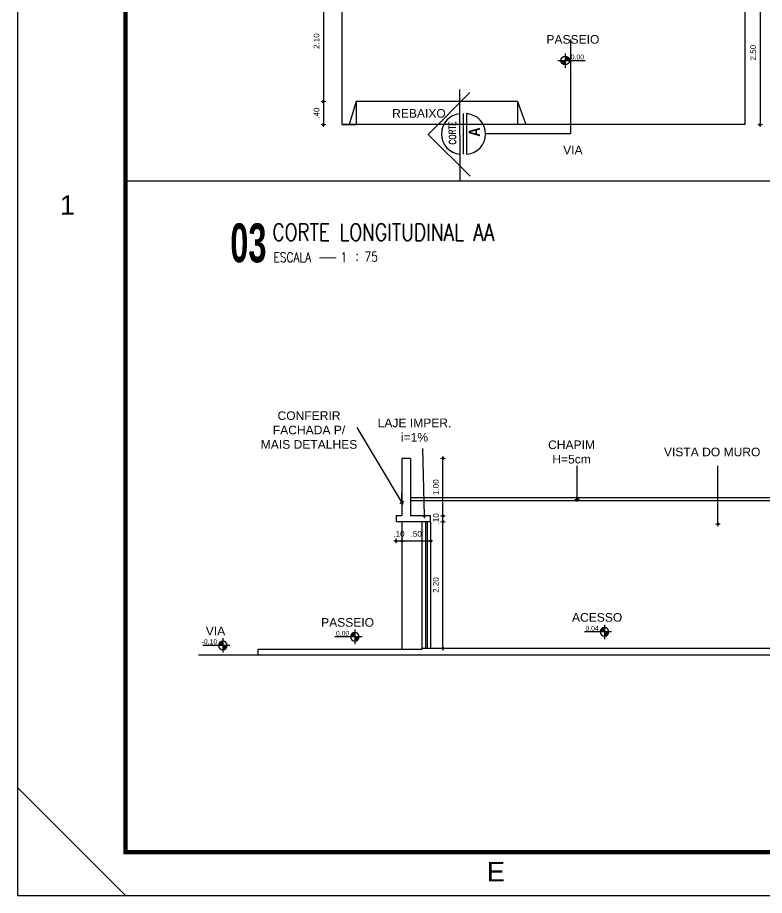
# Model space of a CAD drawing. Header units: millimetres. Extents: x 1540 to 1603, y 509.1 to 598.2.
# Drawn here: x 1539.97 to 1552.95, y 509.12 to 524.37 of the extents above; entities that cross this region are included whole.
import ezdxf
from ezdxf.enums import TextEntityAlignment as Align

# ---------------------------------------------------------------- set-up
doc = ezdxf.new("R2010")
doc.units = ezdxf.units.MM
doc.linetypes.add('DASHDOT2', pattern=[12.7, 6.35, -3.175, 0, -3.175])
for name, color, linetype in [('0-COTAS', 8, 'Continuous'), ('A-PEN-08', 8, 'Continuous'), ('A-PEN-B', 5, 'Continuous'), ('A-PEN-C', 4, 'Continuous'), ('A-PEN-G', 3, 'Continuous'), ('A-PEN-R', 1, 'Continuous'), ('BANHEIRO', 6, 'Continuous'), ('E-TXT-G', 3, 'Continuous'), ('E-TXT-Y', 2, 'Continuous'), ('L-Cortes', 2, 'Continuous'), ('L-Texto', 30, 'Continuous'), ('NIVEIS', 1, 'Continuous'), ('P2', 1, 'Continuous')]:
    doc.layers.add(name, color=color, linetype=linetype)
doc.layers.add('COTAS', color=53, linetype='Continuous', lineweight=9)
doc.layers.add('E-TXT-W', color=7, linetype='Continuous', lineweight=20)
doc.styles.add('ARIAL', font='arial.ttf', dxfattribs={"height": 2})
doc.styles.add('CARIMBO_DADOS', font='arial.ttf', dxfattribs={"height": 0.1})
doc.styles.add('REG140', font='romans.shx', dxfattribs={"width": 0.8, "height": 0.35})
doc.styles.add('REG60', font='romans.shx', dxfattribs={"width": 0.8, "height": 0.15})
doc.styles.add('REG80', font='romans.shx', dxfattribs={"width": 0.8, "height": 0.1})
doc.styles.add('SANSSERIF2', font='sanssb__.ttf', dxfattribs={"width": 0.8})
doc.styles.add('T20', font='PORT2', dxfattribs={"height": 0.2})
doc.styles.add('TEXT', font='arial.ttf')
doc.dimstyles.new('COTAS_EXTERNAS', dxfattribs={"dimtxt": 0.1, "dimasz": 0.01, "dimexe": 0, "dimexo": 0, "dimgap": 0.07, "dimtad": 1, "dimzin": 5, "dimdsep": 46, "dimtxsty": 'CARIMBO_DADOS', "dimblk1": 'CIRCULOS', "dimblk2": 'CIRCULOS', "dimsah": 1, "dimcen": 0, "dimse1": 1, "dimse2": 1, "dimclrd": 8, "dimclre": 8, "dimclrt": 230, "dimadec": 0, "dimazin": 0, "dimtfac": 100, "dimtix": 1, "dimtmove": 2, "dimatfit": 3, "dimldrblk": 'CIRCULOS', "dimfxl": 1, "dimtolj": 1, "dimtzin": 5, "dimarcsym": 0})
doc.dimstyles.get("Standard").update_dxf_attribs({"dimtxt": 0.18, "dimasz": 0.18, "dimexe": 0.18, "dimexo": 0.0625, "dimgap": 0.09, "dimtad": 0, "dimtih": 1, "dimtoh": 1, "dimdec": 4, "dimzin": 0, "dimdsep": 46, "dimtxsty": 'Standard', "dimcen": 0.09, "dimadec": 0, "dimazin": 0, "dimtfac": 1, "dimtdec": 4, "dimtofl": 0, "dimtmove": 0, "dimatfit": 3, "dimfxl": 1, "dimtolj": 1, "dimtzin": 0, "dimarcsym": 0})

# ---------------------------------------------------------------- blocks, each defined once
blk = doc.blocks.new('cotas')
at = {"layer": 'L-Texto'}
h = blk.add_hatch(color=6, dxfattribs=at)
h.paths.add_polyline_path([(0.135, 0, 0.414214), (0, 0.135), (0, 0)])
h.paths.add_polyline_path([(0, 0), (-0.135, 0, 0.414214), (0, -0.135)])
for p, q in [((-0.223, 0), (0.621, 0)), ((0, 0.223), (0, -0.223))]:
    blk.add_line(p, q, dxfattribs=at)
blk.add_circle((0, 0), 0.135, dxfattribs=at)
at = {"layer": 'L-Texto', "color": 6, "style": 'T20'}
blk.add_attdef('COTA', (0.167, 0.038), '', height=0.15, dxfattribs=at)
blk = doc.blocks.new('CIRCULOS')
at = {"layer": 'COTAS'}
for p, q in [((-4, 0), (4, 0)), ((0, 4), (0, -4))]:
    blk.add_line(p, q, dxfattribs=at)
for radius in [2, 1]:
    blk.add_circle((0, 0), radius, dxfattribs=at)
blk = doc.blocks.new('*D584')
at = {"layer": 'BANHEIRO', "color": 8, "lineweight": -2, "ltscale": 0.05}
blk.add_line((1547.363, 513.418), (1547.363, 515.598), dxfattribs=at)
at = {"layer": 'Defpoints', "color": 0, "ltscale": 0.05}
for p in [(1547.132, 515.608), (1547.363, 515.608), (1547.15, 513.408)]:
    blk.add_point(p, dxfattribs=at)
at = {"layer": 'BANHEIRO', "color": 8, "lineweight": -2, "ltscale": 0.05, "xscale": 0.01, "yscale": 0.01, "zscale": 0.01}
for p, rotation in [((1547.363, 515.608), 90), ((1547.363, 513.408), 270)]:
    blk.add_blockref('CIRCULOS', p, dxfattribs=dict(at, rotation=rotation))
at = {"layer": 'BANHEIRO', "color": 230, "ltscale": 0.05, "insert": (1547.242, 514.508), "char_height": 0.1, "attachment_point": 5, "rotation": 90, "style": 'CARIMBO_DADOS'}
blk.add_mtext('\\A1;2.20', dxfattribs=at)
blk = doc.blocks.new('PRANCHA')
at = {"color": 1}
blk.add_line((2.5, 0), (0, 2.5), dxfattribs=at)
blk.add_lwpolyline([(0, 0), (84.1, 0), (84.1, 59.4), (0, 59.4)], close=True, dxfattribs=at)
at = {"color": 4, "const_width": 0.1}
blk.add_lwpolyline([(2.5, 58.4), (83.1, 58.4), (83.1, 1), (2.5, 1)], close=True, dxfattribs=at)
at = {"color": 50, "linetype": 'Continuous', "style": 'ARIAL'}
for s, p in [('1', (1.154, 15.993)), ('E', (11.083, 0.55))]:
    blk.add_text(s, height=0.45, dxfattribs=at).set_placement(p, align=Align.MIDDLE)
blk = doc.blocks.new('IND_DES')
at = {"layer": 'E-TXT-W'}
blk.add_line((0.0269, -0.2428), (0.1984, -0.2428), dxfattribs=at)
at = {"layer": 'E-TXT-G', "style": 'REG80', "width": 0.8}
for s, p in [('ESCALA', (-0.4463, -0.2864)), ('1', (0.2426, -0.2864)), (':', (0.3988, -0.2706))]:
    blk.add_text(s, height=0.1, dxfattribs=at).set_placement(p)
blk.add_attdef('ESCALA', (0.4897, -0.2812), '', height=0.1, dxfattribs=at)
at = {"layer": 'E-TXT-W', "style": 'SANSSERIF2', "width": 0.6}
blk.add_attdef('00', text='', height=0.4, dxfattribs=at).set_placement((-0.7083, -0.2881), align=Align.CENTER)
at = {"layer": 'E-TXT-Y', "style": 'REG140', "width": 0.8}
for tag, p in [('PROJETO', (-0.4563, 0.1829)), ('DESENHO', (-0.4582, -0.0658))]:
    blk.add_attdef(tag, p, '', height=0.175, dxfattribs=at)
blk = doc.blocks.new('*D375')
at = {"layer": 'A-PEN-08', "color": 8, "lineweight": -2, "ltscale": 0.05}
blk.add_line((1545.288, 524.998), (1545.288, 522.918), dxfattribs=at)
at = {"layer": 'Defpoints', "color": 0, "ltscale": 0.05}
for p in [(1545.757, 525.008), (1545.288, 522.908), (1545.857, 522.908)]:
    blk.add_point(p, dxfattribs=at)
at = {"layer": 'A-PEN-08', "color": 8, "lineweight": -2, "ltscale": 0.05, "xscale": 0.01, "yscale": 0.01, "zscale": 0.01}
for p, rotation in [((1545.288, 525.008), 90), ((1545.288, 522.908), 270)]:
    blk.add_blockref('CIRCULOS', p, dxfattribs=dict(at, rotation=rotation))
at = {"layer": 'A-PEN-08', "color": 230, "ltscale": 0.05, "insert": (1545.167, 523.958), "char_height": 0.1, "attachment_point": 5, "rotation": 90, "style": 'CARIMBO_DADOS'}
blk.add_mtext('\\A1;2.10', dxfattribs=at)
blk = doc.blocks.new('*D376')
at = {"layer": 'A-PEN-08', "color": 8, "lineweight": -2, "ltscale": 0.05}
blk.add_line((1545.288, 522.898), (1545.288, 522.518), dxfattribs=at)
at = {"layer": 'Defpoints', "color": 0, "ltscale": 0.05}
for p in [(1545.857, 522.908), (1545.288, 522.508), (1545.857, 522.508)]:
    blk.add_point(p, dxfattribs=at)
at = {"layer": 'A-PEN-08', "color": 8, "lineweight": -2, "ltscale": 0.05, "xscale": 0.01, "yscale": 0.01, "zscale": 0.01}
for p, rotation in [((1545.288, 522.908), 90), ((1545.288, 522.508), 270)]:
    blk.add_blockref('CIRCULOS', p, dxfattribs=dict(at, rotation=rotation))
at = {"layer": 'A-PEN-08', "color": 230, "ltscale": 0.05, "insert": (1545.167, 522.708), "char_height": 0.1, "attachment_point": 5, "rotation": 90, "style": 'CARIMBO_DADOS'}
blk.add_mtext('\\A1;.40', dxfattribs=at)
blk = doc.blocks.new('*D323')
at = {"layer": 'A-PEN-08', "color": 8, "lineweight": -2, "ltscale": 0.05}
blk.add_line((1552.875, 524.998), (1552.875, 522.518), dxfattribs=at)
at = {"layer": 'Defpoints', "color": 0, "ltscale": 0.05}
for p in [(1552.875, 525.008), (1550.418, 522.508), (1552.875, 522.508)]:
    blk.add_point(p, dxfattribs=at)
at = {"layer": 'A-PEN-08', "color": 8, "lineweight": -2, "ltscale": 0.05, "xscale": 0.01, "yscale": 0.01, "zscale": 0.01}
for p, rotation in [((1552.875, 525.008), 90), ((1552.875, 522.508), 270)]:
    blk.add_blockref('CIRCULOS', p, dxfattribs=dict(at, rotation=rotation))
at = {"layer": 'A-PEN-08', "color": 230, "ltscale": 0.05, "insert": (1552.754, 523.758), "char_height": 0.1, "attachment_point": 5, "rotation": 90, "style": 'CARIMBO_DADOS'}
blk.add_mtext('\\A1;2.50', dxfattribs=at)
blk = doc.blocks.new('*D641')
at = {"layer": 'A-PEN-B', "color": 8, "lineweight": -2}
for p, q in [((1547.363, 515.718), (1547.363, 515.728)), ((1547.363, 515.608), (1547.363, 515.708)), ((1547.363, 515.598), (1547.363, 515.588))]:
    blk.add_line(p, q, dxfattribs=at)
at = {"layer": 'Defpoints', "color": 0}
for p in [(1547.15, 515.708), (1547.363, 515.708), (1547.15, 515.608)]:
    blk.add_point(p, dxfattribs=at)
at = {"layer": 'A-PEN-B', "color": 8, "lineweight": -2, "xscale": 0.01, "yscale": 0.01, "zscale": 0.01}
for p, rotation in [((1547.363, 515.708), 270), ((1547.363, 515.608), 90)]:
    blk.add_blockref('CIRCULOS', p, dxfattribs=dict(at, rotation=rotation))
at = {"layer": 'A-PEN-B', "color": 230, "insert": (1547.242, 515.658), "char_height": 0.1, "attachment_point": 5, "rotation": 90, "style": 'CARIMBO_DADOS'}
blk.add_mtext('\\A1;.10', dxfattribs=at)
blk = doc.blocks.new('*D982')
at = {"layer": '0-COTAS', "color": 8, "lineweight": -2}
blk.add_line((1547.363, 515.718), (1547.363, 516.698), dxfattribs=at)
at = {"layer": 'Defpoints', "color": 0}
for p in [(1546.8, 516.708), (1547.363, 516.708), (1546.8, 515.708)]:
    blk.add_point(p, dxfattribs=at)
at = {"layer": '0-COTAS', "color": 8, "lineweight": -2, "xscale": 0.01, "yscale": 0.01, "zscale": 0.01}
for p, rotation in [((1547.363, 516.708), 90), ((1547.363, 515.708), 270)]:
    blk.add_blockref('CIRCULOS', p, dxfattribs=dict(at, rotation=rotation))
at = {"layer": '0-COTAS', "color": 230, "insert": (1547.242, 516.208), "char_height": 0.1, "attachment_point": 5, "rotation": 90, "style": 'CARIMBO_DADOS'}
blk.add_mtext('\\A1;1.00', dxfattribs=at)
blk = doc.blocks.new('*D983')
at = {"layer": '0-COTAS', "color": 8, "lineweight": -2}
for p, q in [((1546.54, 515.275), (1546.53, 515.275)), ((1546.55, 515.275), (1546.65, 515.275)), ((1546.66, 515.275), (1546.67, 515.275))]:
    blk.add_line(p, q, dxfattribs=at)
at = {"layer": 'Defpoints', "color": 0}
for p in [(1546.55, 515.608), (1546.65, 515.608), (1546.65, 515.275)]:
    blk.add_point(p, dxfattribs=at)
at = {"layer": '0-COTAS', "color": 8, "lineweight": -2, "xscale": 0.01, "yscale": 0.01, "zscale": 0.01}
blk.add_blockref('CIRCULOS', (1546.55, 515.275), dxfattribs=at)
at = {"layer": '0-COTAS', "color": 8, "lineweight": -2, "xscale": 0.01, "yscale": 0.01, "zscale": 0.01, "rotation": 180}
blk.add_blockref('CIRCULOS', (1546.65, 515.275), dxfattribs=at)
at = {"layer": '0-COTAS', "color": 230, "insert": (1546.6, 515.396), "char_height": 0.1, "attachment_point": 5, "style": 'CARIMBO_DADOS'}
blk.add_mtext('\\A1;.10', dxfattribs=at)
blk = doc.blocks.new('*D984')
at = {"layer": '0-COTAS', "color": 8, "lineweight": -2}
blk.add_line((1546.66, 515.275), (1547.14, 515.275), dxfattribs=at)
at = {"layer": 'Defpoints', "color": 0}
for p in [(1546.65, 515.608), (1547.15, 515.608), (1547.15, 515.275)]:
    blk.add_point(p, dxfattribs=at)
at = {"layer": '0-COTAS', "color": 8, "lineweight": -2, "xscale": 0.01, "yscale": 0.01, "zscale": 0.01, "rotation": 180}
blk.add_blockref('CIRCULOS', (1546.65, 515.275), dxfattribs=at)
at = {"layer": '0-COTAS', "color": 8, "lineweight": -2, "xscale": 0.01, "yscale": 0.01, "zscale": 0.01}
blk.add_blockref('CIRCULOS', (1547.15, 515.275), dxfattribs=at)
at = {"layer": '0-COTAS', "color": 230, "insert": (1546.9, 515.396), "char_height": 0.1, "attachment_point": 5, "style": 'CARIMBO_DADOS'}
blk.add_mtext('\\A1;.50', dxfattribs=at)

msp = doc.modelspace()

# ---------------------------------------------------------------- linework, layer by layer
at = {"color": 6}
for p, q in [((1547.832, 523.067), (1547.108, 522.338)), ((1547.664, 521.537), (1547.658, 523.12)), ((1547.837, 521.614), (1547.108, 522.338))]:
    msp.add_line(p, q, dxfattribs=at)
for p, q in [((1547.721, 521.992), (1547.719, 522.698)), ((1547.78, 521.993), (1547.778, 522.698))]:
    msp.add_line(p, q)
for centre, start, end in [((1547.691, 522.345), 94.9912, 265.4309), ((1547.75, 522.345), 274.9912, 85.4309)]:
    msp.add_arc(centre, 0.354, start, end)
at = {"layer": 'A-PEN-08', "ltscale": 0.05}
for p, q in [((1546.8, 516.028), (1554, 516.028)), ((1546.8, 515.978), (1554, 515.978)), ((1546.65, 515.608), (1546.65, 513.388))]:
    msp.add_line(p, q, dxfattribs=at)
at = {"layer": 'A-PEN-B', "ltscale": 0.05}
for p, q in [((1546.65, 516.708), (1546.65, 515.708)), ((1546.8, 516.708), (1546.65, 516.708)), ((1546.8, 516.708), (1546.8, 515.708)), ((1546.65, 516.008), (1546.65, 516.108)), ((1546.55, 515.708), (1546.55, 515.608)), ((1546.65, 515.708), (1546.55, 515.708)), ((1547.15, 515.708), (1546.8, 515.708)), ((1547.15, 515.608), (1547.15, 515.708)), ((1547.15, 515.608), (1546.55, 515.608)), ((1547.15, 515.608), (1547, 515.608))]:
    msp.add_line(p, q, dxfattribs=at)
at = {"layer": 'A-PEN-C', "ltscale": 0.05}
for p, q in [((1545.607, 525.008), (1545.607, 522.508)), ((1545.607, 525.008), (1545.607, 522.508)), ((1552.607, 525.008), (1552.607, 522.508)), ((1552.607, 525.008), (1552.607, 522.508)), ((1545.857, 522.908), (1545.732, 522.508)), ((1548.657, 522.908), (1545.857, 522.908)), ((1545.857, 522.908), (1545.857, 522.508)), ((1548.657, 522.908), (1548.657, 522.508)), ((1548.657, 522.908), (1548.807, 522.508)), ((1552.607, 522.508), (1545.607, 522.508)), ((1552.607, 522.508), (1545.607, 522.508)), ((1545.607, 522.508), (1545.857, 522.508))]:
    msp.add_line(p, q, dxfattribs=at)
at = {"layer": 'A-PEN-G', "ltscale": 0.05}
for p, q in [((1547, 515.608), (1547, 513.408)), ((1547.06, 515.608), (1547.06, 513.408)), ((1547.09, 515.608), (1547.09, 513.408)), ((1547.15, 515.608), (1547.15, 513.408))]:
    msp.add_line(p, q, dxfattribs=at)
at = {"layer": 'A-PEN-R', "linetype": 'DASHDOT2', "ltscale": 0.3}
for p, q in [((1549.578, 551.359), (1549.578, 522.346)), ((1549.578, 522.346), (1548.103, 522.346))]:
    msp.add_line(p, q, dxfattribs=at)
at = {"layer": 'A-PEN-R', "ltscale": 0.3}
for p, q in [((1553.4, 513.408), (1547, 513.408)), ((1547, 513.408), (1547, 513.388)), ((1544.15, 513.288), (1543.114, 513.288)), ((1547, 513.388), (1544.15, 513.388)), ((1544.15, 513.388), (1544.15, 513.288)), ((1544.15, 513.388), (1544.15, 513.288)), ((1571.65, 513.288), (1544.15, 513.288))]:
    msp.add_line(p, q, dxfattribs=at)
at = {"layer": 'P2'}
msp.add_line((1589.172, 521.523), (1541.847, 521.523), dxfattribs=at)

# ---------------------------------------------------------------- block references
at = {"xscale": 0.75, "yscale": 0.75, "zscale": 0.75}
msp.add_blockref('PRANCHA', (1539.972, 509.115), dxfattribs=at)
ref = msp.add_blockref('IND_DES', (1545.173, 520.602), dxfattribs=dict(xscale=1.687496000000465, yscale=1.687496000000465, zscale=1.687496000000465))
ref.add_attrib('00', '03', dxfattribs={"layer": 'E-TXT-W', "height": 0.675, "style": 'SANSSERIF2', "width": 0.6}).set_placement((1543.983, 520.116), align=Align.CENTER)
ref.add_attrib('DESENHO', 'CORTE LONGITUDINAL AA', (1544.4, 520.491), dxfattribs={"layer": 'E-TXT-Y', "height": 0.29531, "style": 'REG140', "width": 0.8})
ref.add_attrib('ESCALA', '75', (1545.999, 520.128), dxfattribs={"layer": 'E-TXT-G', "height": 0.1688, "style": 'REG80', "width": 0.8})
at = {"layer": 'NIVEIS', "color": 1}
ref = msp.add_blockref('cotas', (1549.487, 523.62), dxfattribs=dict(at, xscale=0.5599999999976717, yscale=0.5599999999994907, zscale=0.5599999999994907))
ref.add_attrib('COTA', '0,00', (1549.587, 523.641), dxfattribs={"color": 1, "height": 0.084, "style": 'TEXT'})
ref = msp.add_blockref('cotas', (1545.834, 513.608), dxfattribs=dict(at, xscale=-0.5599999999976717, yscale=0.5599999999976717, zscale=0.5599999999976717))
ref.add_attrib('COTA', '0,00', (1545.506, 513.628), dxfattribs={"color": 1, "height": 0.084, "style": 'TEXT'})
ref = msp.add_blockref('cotas', (1550.17, 513.694), dxfattribs=dict(at, xscale=-0.5599999999976717, yscale=0.5599999999976717, zscale=0.5599999999976717))
ref.add_attrib('COTA', '0,04', (1549.842, 513.715), dxfattribs={"color": 1, "height": 0.084, "style": 'TEXT'})
ref = msp.add_blockref('cotas', (1543.538, 513.459), dxfattribs=dict(at, xscale=-0.5599999999976717, yscale=0.5599999999976717, zscale=0.5599999999976717))
ref.add_attrib('COTA', '-0,10', (1543.172, 513.48), dxfattribs={"color": 1, "height": 0.084, "style": 'TEXT'})

# ---------------------------------------------------------------- texts
at = {"color": 230, "char_height": 0.15, "attachment_point": 5, "style": 'CARIMBO_DADOS'}
for s, insert in [('PASSEIO', (1549.622, 523.987)), ('REBAIXO', (1546.947, 522.702)), ('VIA', (1549.622, 522.065)), ('CONFERIR\\PFACHADA P/\\PMAIS DETALHES', (1545.037, 517.2)), ('LAJE IMPER.\\Pi=1%', (1546.87, 517.2)), ('CHAPIM \\PH=5cm', (1549.599, 516.819)), ('VISTA DO MURO', (1552.042, 516.819)), ('ACESSO', (1550.043, 513.945)), ('PASSEIO', (1545.707, 513.858)), ('VIA', (1543.412, 513.71))]:
    msp.add_mtext(s, dxfattribs=dict(at, insert=insert))
at = {"layer": 'L-Cortes', "color": 7, "width": 0.8}
for s, height, style, p in [('CORTE', 0.12, 'REG60', (1547.59, 522.16)), ('A', 0.2, 'SANSSERIF2', (1548.01, 522.298))]:
    msp.add_text(s, height=height, rotation=90.211, dxfattribs=dict(at, style=style)).set_placement(p)

# ---------------------------------------------------------------- dimensions: what is measured, and where the dimension line sits
at = {"layer": '0-COTAS'}
dim = msp.add_linear_dim(base=(1547.363, 516.708), p1=(1546.8, 515.708), p2=(1546.8, 516.708), angle=90, dimstyle='Standard', override={"dimtxt": 0.1, "dimasz": 0.01, "dimexe": 0, "dimexo": 0, "dimgap": 0.07, "dimtad": 1, "dimtih": 0, "dimtoh": 0, "dimdec": 2, "dimzin": 5, "dimtxsty": 'CARIMBO_DADOS', "dimblk1": 'CIRCULOS', "dimblk2": 'CIRCULOS', "dimsah": 1, "dimcen": 0, "dimse1": 1, "dimse2": 1, "dimclrd": 8, "dimclre": 8, "dimclrt": 230, "dimtfac": 100, "dimtdec": 2, "dimtix": 1, "dimtofl": 1, "dimtmove": 2, "dimldrblk": 'CIRCULOS', "dimtzin": 5}, dxfattribs=at)
dim.commit()
dim.dimension.update_dxf_attribs({"geometry": '*D982', "text_midpoint": (1547.242, 516.208)})
for base, p1, p2, picture, middle in [((1546.65, 515.275), (1546.55, 515.608), (1546.65, 515.608), '*D983', (1546.6, 515.396)), ((1547.15, 515.275), (1546.65, 515.608), (1547.15, 515.608), '*D984', (1546.9, 515.396))]:
    dim = msp.add_linear_dim(base=base, p1=p1, p2=p2, dimstyle='Standard', override={"dimtxt": 0.1, "dimasz": 0.01, "dimexe": 0, "dimexo": 0, "dimgap": 0.07, "dimtad": 1, "dimtih": 0, "dimtoh": 0, "dimdec": 2, "dimzin": 5, "dimtxsty": 'CARIMBO_DADOS', "dimblk1": 'CIRCULOS', "dimblk2": 'CIRCULOS', "dimsah": 1, "dimcen": 0, "dimse1": 1, "dimse2": 1, "dimclrd": 8, "dimclre": 8, "dimclrt": 230, "dimtfac": 100, "dimtdec": 2, "dimtix": 1, "dimtofl": 1, "dimtmove": 2, "dimldrblk": 'CIRCULOS', "dimtzin": 5}, dxfattribs=at)
    dim.commit()
    dim.dimension.update_dxf_attribs({"geometry": picture, "text_midpoint": middle})
at = {"layer": 'A-PEN-08', "ltscale": 0.05}
for base, p1, p2, picture, middle in [((1545.288, 522.908), (1545.757, 525.008), (1545.857, 522.908), '*D375', (1545.167, 523.958)), ((1552.875, 522.508), (1552.875, 525.008), (1550.418, 522.508), '*D323', (1552.754, 523.758)), ((1545.288, 522.508), (1545.857, 522.908), (1545.857, 522.508), '*D376', (1545.167, 522.708))]:
    dim = msp.add_linear_dim(base=base, p1=p1, p2=p2, angle=270, dimstyle='COTAS_EXTERNAS', override={"dimfxl": 0, "dimfxlon": 1, "dimarcsym": 1}, dxfattribs=at)
    dim.commit()
    dim.dimension.update_dxf_attribs({"geometry": picture, "text_midpoint": middle})
at = {"layer": 'A-PEN-B', "color": 3}
dim = msp.add_linear_dim(base=(1547.363, 515.708), p1=(1547.15, 515.608), p2=(1547.15, 515.708), angle=90, dimstyle='Standard', override={"dimtxt": 0.1, "dimasz": 0.01, "dimexe": 0, "dimexo": 0, "dimgap": 0.07, "dimtad": 1, "dimtih": 0, "dimtoh": 0, "dimdec": 2, "dimzin": 5, "dimtxsty": 'CARIMBO_DADOS', "dimblk1": 'CIRCULOS', "dimblk2": 'CIRCULOS', "dimsah": 1, "dimcen": 0, "dimse1": 1, "dimse2": 1, "dimclrd": 8, "dimclre": 8, "dimclrt": 230, "dimtfac": 100, "dimtdec": 2, "dimtix": 1, "dimtofl": 1, "dimtmove": 2, "dimldrblk": 'CIRCULOS', "dimtzin": 5}, dxfattribs=at)
dim.commit()
dim.dimension.update_dxf_attribs({"geometry": '*D641', "text_midpoint": (1547.242, 515.658)})
at = {"layer": 'BANHEIRO', "ltscale": 0.05}
dim = msp.add_linear_dim(base=(1547.363, 515.608), p1=(1547.15, 513.408), p2=(1547.132, 515.608), angle=90, dimstyle='COTAS_EXTERNAS', override={"dimfxl": 0, "dimfxlon": 1, "dimarcsym": 1}, dxfattribs=at)
dim.commit()
dim.dimension.update_dxf_attribs({"geometry": '*D584', "text_midpoint": (1547.242, 514.508)})

# ---------------------------------------------------------------- leaders
at = {"layer": 'A-PEN-08', "ltscale": 0.05}
for points in [[(1546.65, 515.946), (1545.874, 517.248)], [(1547.041, 515.708), (1547.017, 516.881)], [(1549.698, 515.995), (1549.698, 516.577)], [(1552.142, 515.567), (1552.142, 516.577)]]:
    msp.add_leader(points, dimstyle='COTAS_EXTERNAS', override={"dimgap": 0.07, "dimtad": 0, "dimfxl": 0, "dimfxlon": 1, "dimarcsym": 1}, dxfattribs=at)

doc.saveas('drawing.dxf')
